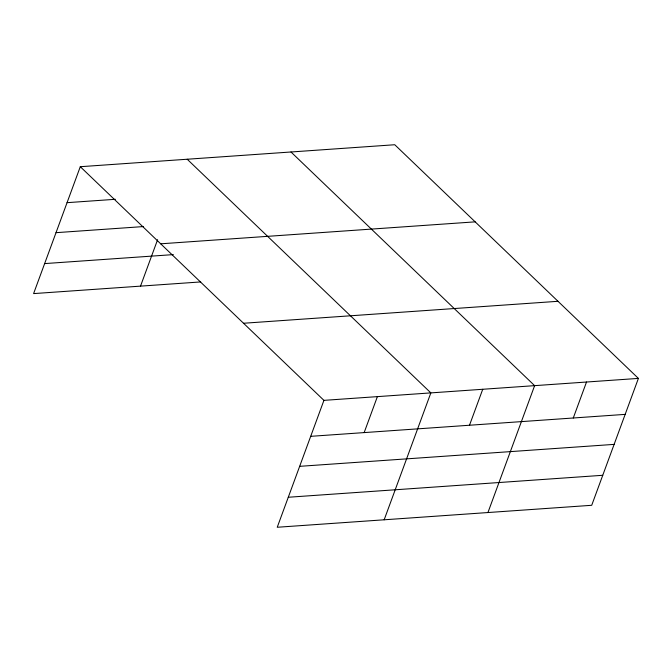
<?xml version="1.0" encoding="UTF-8"?>
<svg xmlns="http://www.w3.org/2000/svg" width="672" height="672" viewBox="0 0 672 672"><rect width="100%" height="100%" fill="white"/><g stroke="black" fill="none" stroke-linecap="round" stroke-linejoin="round"><path stroke-width="1.01" d="M638.4 378.403L323.929 400.361L277.242 527.26L591.713 505.294L638.4 378.403L394.758 144.74L80.287 166.706L33.6 293.597L200.71 281.929M140.515 286.129L157.601 239.702M364.157 432.6L377.387 396.631M384.166 519.792L430.853 392.893L187.211 159.239M469.501 425.242L482.74 389.273M487.939 512.543L534.626 385.652L290.984 151.99M573.283 417.992L586.513 382.024M67.057 202.667L115.374 199.298M56.011 232.672L143.405 226.573M160.692 243.81L475.163 221.852M44.638 263.592L173.351 254.604M243.533 323.257L557.995 301.3M310.699 436.33L625.17 414.372M299.662 466.334L614.124 444.377M288.28 497.255L602.75 475.289M80.287 166.706L323.929 400.361"/></g></svg>
